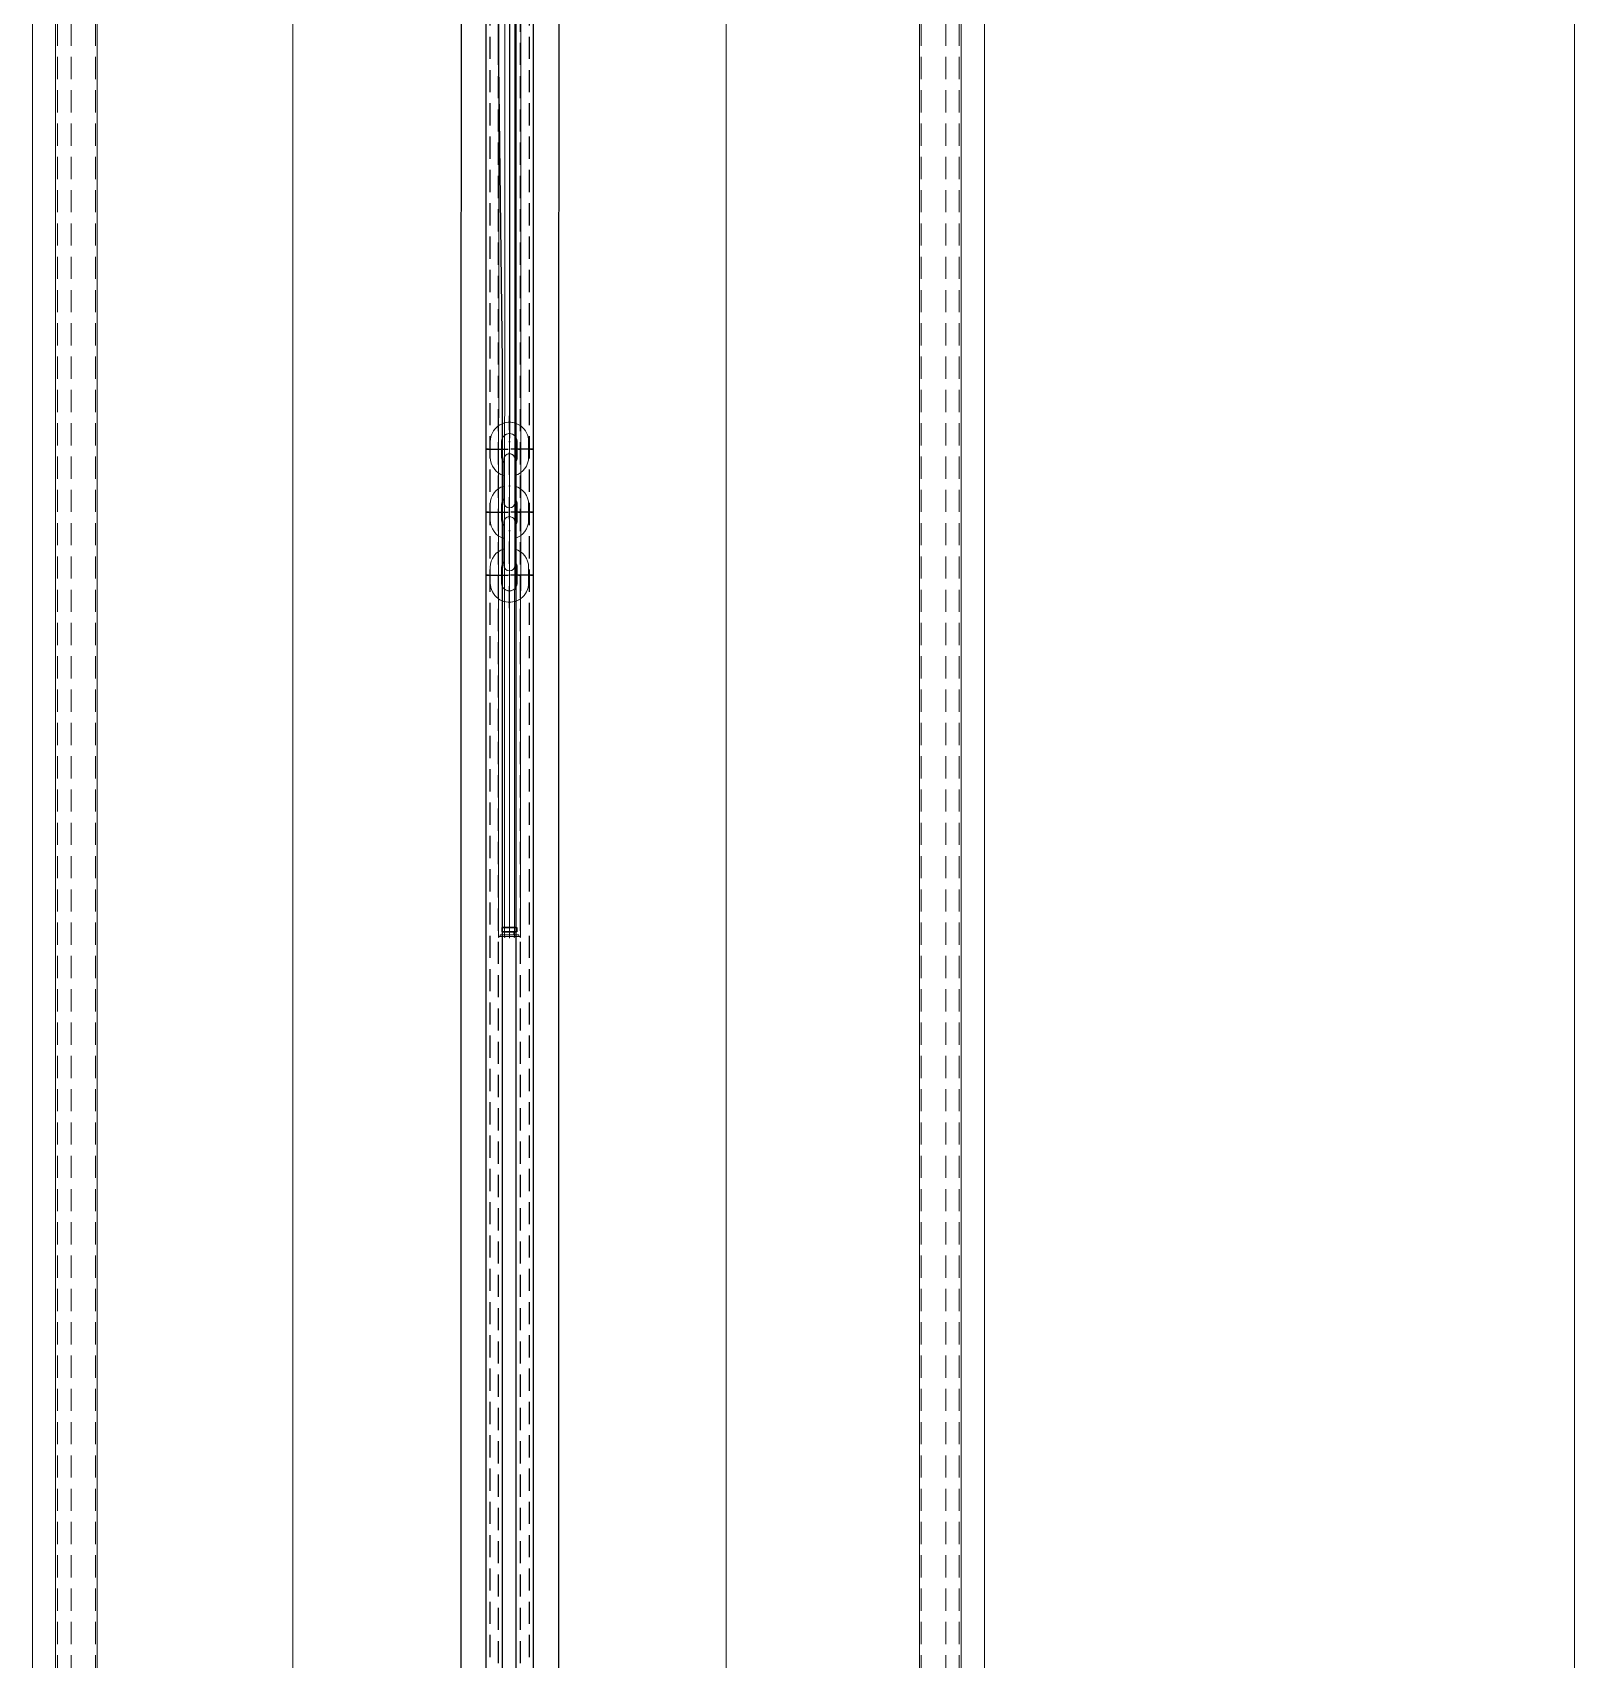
# Model space of a CAD drawing. Extents: x -3873 to 164127, y 7129 to 96529.
# Drawn here: x 42605 to 44368, y 59444 to 61306 of the extents above; entities that cross this region are included whole.
import ezdxf

# ---------------------------------------------------------------- set-up
doc = ezdxf.new("R2010")
doc.units = 0
doc.linetypes.add('DASHDOTX2', pattern=[50.8, 25.4, -12.7, 0, -12.7])
doc.linetypes.add('DASHEDX2', pattern=[38.1, 25.4, -12.7])
doc.layers.get('0').update_dxf_attribs({"linetype": 'CONTINUOUS'})
doc.layers.add('7', color=1, linetype='DASHDOTX2')
doc.layers.add('LAYOUT Kromeka', color=1, linetype='CONTINUOUS', lineweight=5)
doc.layers.add('TRACKLENGTH', color=4, linetype='CONTINUOUS', plot=False)

# ---------------------------------------------------------------- blocks, each defined once
blk = doc.blocks.new('KET')
for p, q in [((74.1, 126), (92.1, 126)), ((74.1, 113), (92.1, 113)), ((164.1, 126), (146.1, 126)), ((164.1, 113), (146.1, 113)), ((236.1, 126), (218.1, 126)), ((236.1, 113), (218.1, 113)), ((94.6, 110.5), (143.6, 110.5)), ((94.6, 97.5), (143.6, 97.5)), ((215.6, 110.5), (166.6, 110.5)), ((215.6, 97.5), (166.6, 97.5))]:
    blk.add_line(p, q)
for centre, radius, start, end in [((74.1, 104), 22, 90, 197.1848), ((74.1, 104), 9, 90, 226.2383), ((92.1, 104), 22, 17.1848, 90), ((92.1, 104), 9, 46.2383, 90), ((146.1, 104), 22, 90, 162.8152), ((146.1, 104), 9, 90, 133.7617), ((164.1, 104), 22, 17.1848, 90), ((164.1, 104), 9, 46.2383, 90), ((218.1, 104), 22, 90, 162.8152), ((218.1, 104), 9, 90, 133.7617), ((236.1, 104), 22, 342.8152, 90), ((236.1, 104), 9, 313.7617, 90), ((94.6, 104), 6.5, 90, 270), ((143.6, 104), 6.5, 270, 90), ((166.6, 104), 6.5, 90, 270), ((215.6, 104), 6.5, 270, 90)]:
    blk.add_arc(centre, radius, start, end)
at = {"layer": '7'}
for p, q in [((83.1, 131), (83.1, 77.1)), ((155.1, 131), (155.1, 77.1)), ((227.1, 131), (227.1, 77.1)), ((45.3, 104), (265.4, 104))]:
    blk.add_line(p, q, dxfattribs=at)
blk = doc.blocks.new('AD25-600 CRATE WASHER')
at = {"color": 4}
for p, q in [((738.4, 560.2), (738.4, 6582.3)), ((792.7, 560.2), (792.7, 6582.3))]:
    blk.add_line(p, q, dxfattribs=at)
for points in [[(738.4, 6582.3), (757.7, 6582.3), (757.7, 560.3), (738.4, 560.3)], [(792.7, 6582.3), (773.4, 6582.3), (773.4, 2113.3), (792.7, 560.3)]]:
    blk.add_lwpolyline(points, close=True, dxfattribs=at)
at = {"color": 7, "linetype": 'DASHEDX2'}
for points in [[(743, 6574.3), (753, 6574.3), (753, 560.3), (743, 560.3)], [(788.1, 6574.3), (778.1, 6574.3), (778.1, 560.3), (788.1, 560.3)]]:
    blk.add_lwpolyline(points, close=True, dxfattribs=at)
at = {"color": 252}
blk.add_lwpolyline([(821.7, 6052.7), (709.5, 6052.7), (708.5, 571), (820.7, 571)], close=True, dxfattribs=at)
at = {"color": 252, "lineweight": 9}
for points, knots in [([(751.9, 393.4), (751.9, 393.4), (752.9, 2772), (752.9, 2772), (752.9, 2772), (753.8, 2771), (753.8, 2771), (753.8, 2771), (754.8, 2771), (754.8, 2771)], [0, 0, 0, 0, 1, 1, 1, 2, 2, 2, 3, 3, 3, 3]), ([(754.8, 2771), (754.8, 2771), (754.8, 2769), (754.8, 2769), (754.8, 2769), (776.3, 2769), (776.3, 2769), (776.3, 2769), (776.3, 2771), (776.3, 2771)], [0, 0, 0, 0, 1, 1, 1, 2, 2, 2, 3, 3, 3, 3]), ([(756.8, 2761.2), (756.8, 2761.2), (756.8, 2765.1), (756.8, 2765.1), (756.8, 2765.1), (774.3, 2765.1), (774.3, 2765.1)], [0, 0, 0, 0, 1, 1, 1, 2, 2, 2, 2]), ([(774.3, 2761.2), (774.3, 2761.2), (756.8, 2761.2), (756.8, 2761.2), (756.8, 2761.2), (757.8, 2760.2), (757.8, 2760.2)], [0, 0, 0, 0, 1, 1, 1, 2, 2, 2, 2]), ([(759.7, 2772), (759.7, 2772), (760.7, 2771), (760.7, 2771), (760.7, 2771), (761.7, 2771), (761.7, 2771)], [0, 0, 0, 0, 1, 1, 1, 2, 2, 2, 2]), ([(769.5, 2771), (769.5, 2771), (770.4, 2771), (770.4, 2771), (770.4, 2771), (771.4, 2772), (771.4, 2772)], [0, 0, 0, 0, 1, 1, 1, 2, 2, 2, 2]), ([(773.4, 2760.2), (773.4, 2760.2), (774.3, 2761.2), (774.3, 2761.2), (774.3, 2761.2), (774.3, 2765.1), (774.3, 2765.1)], [0, 0, 0, 0, 1, 1, 1, 2, 2, 2, 2]), ([(776.3, 2771), (776.3, 2771), (777.3, 2771), (777.3, 2771), (777.3, 2771), (778.2, 2772), (778.2, 2772)], [0, 0, 0, 0, 1, 1, 1, 2, 2, 2, 2])]:
    blk.add_open_spline(points, degree=3, knots=knots, dxfattribs=at)
for points in [[(776.3, 2771), (776.3, 2771), (754.8, 2771), (754.8, 2771)], [(756.8, 2765.1), (756.8, 2765.1), (757.8, 2766.1), (757.8, 2766.1)], [(773.4, 2766.1), (773.4, 2766.1), (757.8, 2766.1), (757.8, 2766.1)], [(757.8, 2760.2), (757.8, 2760.2), (773.4, 2760.2), (773.4, 2760.2)], [(758.7, 386.6), (758.7, 386.6), (759.7, 2772), (759.7, 2772)], [(760.7, 2769), (760.7, 2769), (760.7, 2766.1), (760.7, 2766.1)], [(764.6, 389.5), (764.6, 389.5), (765.6, 2772.9), (765.6, 2772.9)], [(765.6, 2757.3), (765.6, 2757.3), (764.6, 532), (764.6, 532)], [(771.4, 2772), (771.4, 2772), (770.4, 386.6), (770.4, 386.6)], [(771.4, 2769), (771.4, 2769), (771.4, 2766.1), (771.4, 2766.1)], [(774.3, 2765.1), (774.3, 2765.1), (773.4, 2766.1), (773.4, 2766.1)], [(777.3, 393.4), (777.3, 393.4), (778.2, 2772), (778.2, 2772)]]:
    blk.add_open_spline(points, degree=3, dxfattribs=at)
at = {"layer": 'LAYOUT Kromeka'}
for p, q in [((249, 6133.3), (249, 643.8)), ((296.6, 6133.3), (296.6, 643.8)), ((517.8, 643.8), (517.8, 6133.3)), ((1013.3, 643.8), (1013.3, 6133.3)), ((1237.1, 6133.3), (1237.1, 643.8)), ((1284.7, 6133.3), (1284.7, 643.8)), ((765.6, 2488.6), (765.6, 585))]:
    blk.add_line(p, q, dxfattribs=at)
at = {"layer": 'LAYOUT Kromeka', "linetype": 'DASHEDX2'}
for p, q in [((251, 6133.3), (251, 643.8)), ((266.5, 6133.3), (266.5, 643.8)), ((294.6, 6133.3), (294.6, 643.8)), ((1239.1, 6133.3), (1239.1, 643.8)), ((1267.1, 6133.3), (1267.1, 643.8)), ((1282.7, 6133.3), (1282.7, 643.8))]:
    blk.add_line(p, q, dxfattribs=at)
at = {"layer": 'LAYOUT Kromeka', "ltscale": 50}
blk.add_lwpolyline([(1311.1, 6630.9), (222, 6630.9), (222, 630.4), (1311.1, 630.4)], close=True, dxfattribs=at)
at = {"layer": 'LAYOUT Kromeka', "xscale": -1, "rotation": 90}
blk.add_blockref('KET', (869.6, 2440.6), dxfattribs=at)
at = {"layer": 'LAYOUT Kromeka', "rotation": 270}
blk.add_blockref('KET', (661.5, 2440.6), dxfattribs=at)

msp = doc.modelspace()

# ---------------------------------------------------------------- linework, layer by layer
at = {"layer": 'LAYOUT Kromeka', "ltscale": 20}
msp.add_line((44368.5, 50208.3), (44368.5, 64092), dxfattribs=at)

# ---------------------------------------------------------------- block references
at = {"layer": 'TRACKLENGTH', "rotation": 180}
msp.add_blockref('AD25-600 CRATE WASHER', (43915.7, 63042.3), dxfattribs=at)

doc.saveas('drawing.dxf')
